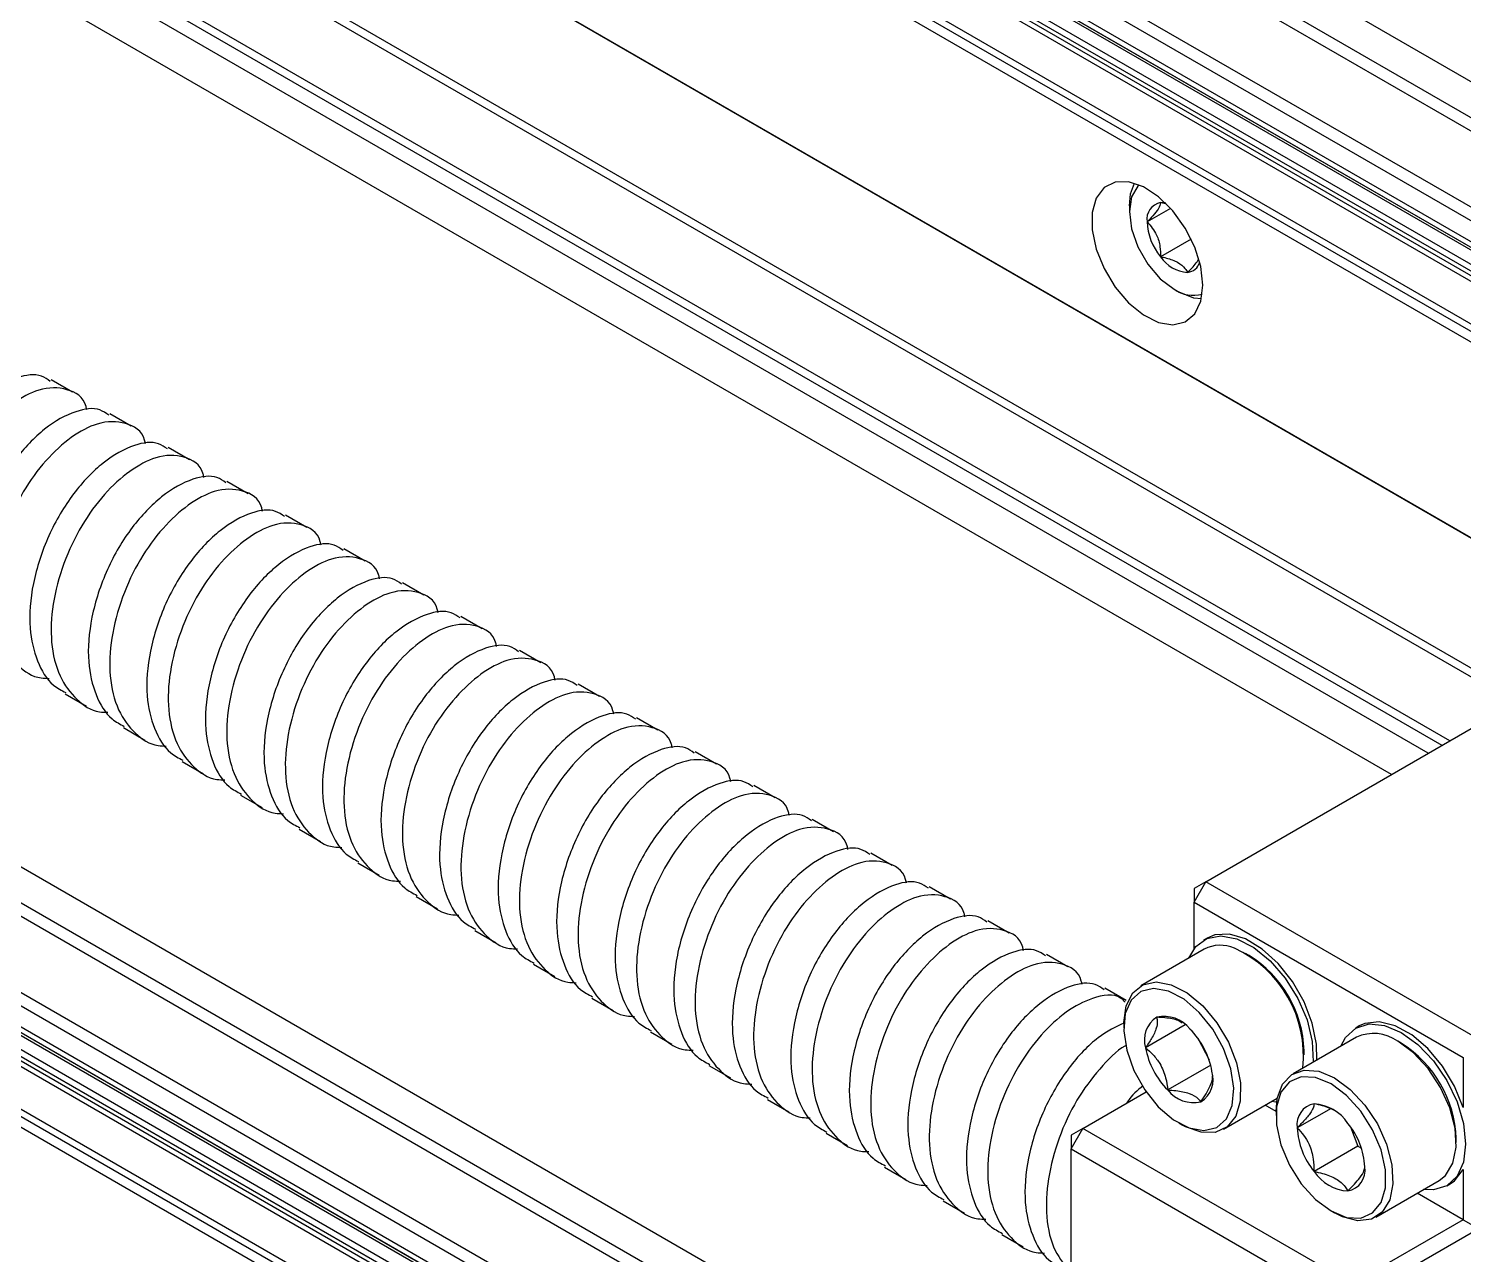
# Model space of a CAD drawing. Header units: millimetres. Extents: x 0 to 279, y 0 to 216.
# Drawn here: x 229.73 to 244.17, y 62.53 to 74.87 of the extents above; entities that cross this region are included whole.
import ezdxf

# ---------------------------------------------------------------- set-up
doc = ezdxf.new("R2010")
doc.units = ezdxf.units.MM

msp = doc.modelspace()

# ---------------------------------------------------------------- linework, layer by layer
at = {"color": 7, "linetype": 'Continuous', "lineweight": 25}
for p, q in [((252.361, 69.651), (188.63, 106.442)), ((247.56, 70.753), (187.615, 105.359)), ((247.401, 70.561), (187.388, 105.206)), ((247.562, 70.754), (187.869, 105.214)), ((246.036, 70.68), (187.098, 104.705)), ((246.13, 70.734), (187.141, 104.788)), ((246.856, 70.39), (187.185, 104.838)), ((244.531, 69.58), (187.098, 102.735)), ((244.531, 69.58), (187.098, 102.735)), ((187.152, 102.702), (244.531, 69.578)), ((187.567, 101.065), (244.531, 68.18)), ((244.033, 67.7), (186.902, 100.681)), ((240.222, 60.327), (188.63, 90.111)), ((240.78, 58.336), (187.615, 89.028)), ((240.945, 57.957), (187.388, 88.875)), ((240.78, 58.339), (187.869, 88.883)), ((247.952, 53.352), (187.141, 88.457)), ((247.955, 53.425), (187.185, 88.507)), ((247.947, 53.246), (187.098, 88.374)), ((240.809, 73.085), (240.809, 73.027)), ((241.18, 73.105), (241.123, 73.117)), ((241.224, 73.06), (240.987, 72.924)), ((241.431, 72.75), (241.123, 72.573)), ((241.259, 72.246), (241.309, 72.217)), ((230.171, 71.209), (229.956, 71.333)), ((230.76, 70.868), (230.545, 70.992)), ((231.349, 70.528), (231.134, 70.652)), ((231.938, 70.188), (231.723, 70.312)), ((232.528, 69.848), (232.313, 69.972)), ((233.117, 69.508), (232.902, 69.632)), ((233.706, 69.168), (233.491, 69.292)), ((234.295, 68.827), (234.08, 68.951)), ((234.885, 68.487), (234.67, 68.611)), ((230.096, 68.173), (230.311, 68.049)), ((235.474, 68.147), (235.259, 68.271)), ((236.063, 67.807), (235.848, 67.931)), ((241.578, 66.282), (244.531, 67.987)), ((230.685, 67.833), (230.9, 67.708)), ((236.652, 67.467), (236.437, 67.591)), ((231.274, 67.492), (231.489, 67.368)), ((231.863, 67.152), (232.078, 67.028)), ((237.242, 67.127), (237.027, 67.251)), ((237.831, 66.786), (237.616, 66.91)), ((232.453, 66.812), (232.668, 66.688)), ((233.042, 66.472), (233.257, 66.348)), ((238.42, 66.446), (238.205, 66.57)), ((239.009, 66.106), (238.795, 66.23)), ((241.46, 66.078), (241.578, 66.282)), ((241.578, 66.282), (241.46, 66.214)), ((241.46, 66.214), (241.46, 66.078)), ((244.288, 64.717), (241.578, 66.282)), ((233.631, 66.132), (233.846, 66.008)), ((241.46, 66.078), (244.17, 64.513)), ((241.46, 65.609), (241.46, 66.078)), ((239.599, 65.766), (239.384, 65.89)), ((234.22, 65.792), (234.436, 65.667)), ((241.591, 65.715), (241.555, 65.695)), ((241.562, 65.602), (240.925, 65.235)), ((234.81, 65.451), (235.025, 65.327)), ((240.188, 65.426), (239.973, 65.55)), ((242.014, 65.541), (241.978, 65.561)), ((240.777, 65.086), (240.562, 65.21)), ((235.399, 65.111), (235.614, 64.987)), ((240.753, 64.853), (240.753, 64.812)), ((241.371, 64.841), (240.972, 64.612)), ((235.988, 64.771), (236.203, 64.647)), ((241.498, 64.707), (241.612, 64.488)), ((243.094, 64.718), (242.457, 64.35)), ((243.123, 64.831), (243.087, 64.81)), ((242.567, 64.54), (242.567, 64.581)), ((243.546, 64.656), (243.51, 64.676)), ((236.577, 64.431), (236.793, 64.307)), ((241.628, 64.436), (241.195, 64.186)), ((244.17, 64.513), (244.17, 64.009)), ((243.47, 62.299), (246.944, 64.305)), ((240.34, 63.799), (240.978, 64.167)), ((237.167, 64.091), (237.382, 63.967)), ((241.758, 63.791), (242.297, 64.103)), ((242.285, 63.969), (242.175, 64.032)), ((242.284, 64.065), (242.239, 64.069)), ((242.839, 64.001), (242.498, 63.805)), ((241.306, 63.853), (241.342, 63.833)), ((242.285, 63.969), (242.285, 63.928)), ((237.756, 63.751), (237.971, 63.626)), ((240.222, 63.595), (240.34, 63.799)), ((240.34, 63.799), (240.222, 63.731)), ((240.222, 63.731), (240.222, 63.595)), ((243.051, 62.234), (240.34, 63.799)), ((243.035, 63.816), (243.11, 63.621)), ((244.1, 63.656), (244.1, 63.697)), ((240.222, 63.595), (242.933, 62.03)), ((240.222, 59.24), (240.222, 63.595)), ((243.11, 63.621), (242.668, 63.366)), ((243.11, 63.621), (243.145, 63.601)), ((238.345, 63.41), (238.56, 63.286)), ((243.291, 62.907), (243.927, 63.274)), ((244.17, 63.385), (244.17, 62.88)), ((244.17, 62.88), (243.707, 63.148)), ((244.004, 63.223), (244.039, 63.243)), ((238.934, 63.07), (239.15, 62.946)), ((242.838, 62.969), (242.874, 62.948)), ((244.17, 62.88), (243.051, 62.234)), ((244.17, 62.88), (244.323, 62.792)), ((239.524, 62.73), (239.739, 62.606))]:
    msp.add_line(p, q, dxfattribs=at)
at = {"color": 8, "linetype": 'Continuous', "lineweight": 25}
for p, q in [((252.047, 69.47), (188.63, 106.079)), ((251.964, 69.382), (188.63, 105.943)), ((247.456, 70.642), (187.449, 105.283)), ((247.543, 70.735), (187.573, 105.355)), ((247.879, 70.974), (188.314, 105.36)), ((247.344, 70.537), (187.37, 105.159)), ((247.416, 70.597), (187.407, 105.239)), ((247.596, 70.789), (188.047, 105.166)), ((247.759, 70.907), (188.231, 105.272)), ((244.531, 68.269), (187.644, 101.109)), ((243.818, 67.575), (186.687, 100.556)), ((243.956, 67.655), (186.825, 100.637)), ((243.448, 67.362), (186.317, 100.343)), ((240.222, 59.965), (188.63, 89.749)), ((240.222, 59.829), (188.63, 89.613)), ((240.789, 58.303), (187.573, 89.024)), ((240.77, 58.747), (188.314, 89.029)), ((241.011, 57.862), (187.37, 88.828)), ((240.904, 58.025), (187.407, 88.908)), ((240.856, 58.121), (187.449, 88.952)), ((240.767, 58.401), (188.047, 88.835)), ((240.753, 58.621), (188.231, 88.941))]:
    msp.add_line(p, q, dxfattribs=at)
at = {"color": 7, "linetype": 'Continuous', "lineweight": 25, "flags": 128}
for points in [[(241.548, 72.287), (241.527, 72.473), (241.467, 72.67), (241.37, 72.862), (241.246, 73.035), (241.102, 73.177), (240.95, 73.277), (240.801, 73.327), (240.665, 73.324), (240.554, 73.269), (240.475, 73.164), (240.434, 73.018), (240.434, 72.842), (240.475, 72.649), (240.554, 72.453), (240.665, 72.268), (240.801, 72.109), (240.95, 71.987), (241.102, 71.911), (241.246, 71.887), (241.37, 71.917), (241.467, 71.998), (241.527, 72.124), (241.548, 72.287)], [(240.809, 73.085), (240.821, 73.206), (240.862, 73.313)], [(240.909, 73.296), (240.895, 73.283), (240.831, 73.175), (240.809, 73.027), (240.831, 72.853), (240.895, 72.671), (240.994, 72.498), (241.12, 72.352), (241.259, 72.246)], [(241.172, 73.115), (241.155, 73.117), (241.123, 73.117)], [(241.534, 72.149), (241.457, 72.157), (241.309, 72.217)], [(241.406, 65.512), (241.477, 65.631), (241.59, 65.712), (241.731, 65.738), (241.891, 65.707), (242.06, 65.62), (242.226, 65.485), (242.377, 65.31), (242.504, 65.108), (242.597, 64.891), (242.65, 64.675), (242.66, 64.474), (242.66, 64.467)], [(242.695, 64.488), (242.692, 64.647), (242.649, 64.858), (242.567, 65.073), (242.45, 65.278), (242.306, 65.46), (242.146, 65.605), (241.979, 65.706), (241.817, 65.754), (241.67, 65.747), (241.591, 65.715)], [(240.753, 64.853), (240.753, 64.864), (240.777, 65.033), (240.843, 65.163), (240.946, 65.246), (241.079, 65.274), (241.231, 65.246)], [(241.202, 65.181), (241.053, 65.208), (240.925, 65.176), (240.827, 65.09), (240.768, 64.955), (240.753, 64.782), (240.783, 64.586), (240.855, 64.383), (240.964, 64.188), (241.1, 64.018), (241.253, 63.887), (241.411, 63.804), (241.56, 63.778), (241.688, 63.809), (241.786, 63.896), (241.845, 64.031), (241.86, 64.203), (241.83, 64.399), (241.758, 64.603), (241.649, 64.797), (241.513, 64.967), (241.36, 65.099), (241.202, 65.181)], [(241.231, 65.246), (241.391, 65.163), (241.548, 65.032), (241.689, 64.863), (241.805, 64.667), (241.886, 64.461), (241.927, 64.258), (241.924, 64.074), (241.879, 63.923), (241.793, 63.815), (241.674, 63.759), (241.531, 63.76), (241.373, 63.816), (241.342, 63.833)], [(242.938, 64.628), (242.984, 64.715), (243.087, 64.81), (243.222, 64.852), (243.378, 64.836), (243.546, 64.765), (243.713, 64.643), (243.87, 64.478), (244.004, 64.281), (244.107, 64.067), (244.172, 63.849), (244.194, 63.642), (244.172, 63.461), (244.107, 63.318), (244.004, 63.223), (243.87, 63.181), (243.771, 63.185)], [(244.17, 64.009), (244.082, 64.223), (243.96, 64.425), (243.813, 64.602), (243.651, 64.741), (243.484, 64.833), (243.323, 64.872), (243.18, 64.856), (243.123, 64.831)], [(243.927, 63.274), (243.992, 63.326), (244.066, 63.448), (244.098, 63.61), (244.087, 63.801), (244.033, 64.007), (243.941, 64.212), (243.816, 64.401), (243.669, 64.56), (243.51, 64.677)], [(242.285, 63.969), (242.297, 64.1), (242.351, 64.244), (242.443, 64.342), (242.568, 64.387), (242.715, 64.376), (242.874, 64.309)], [(242.839, 64.248), (242.682, 64.312), (242.539, 64.319), (242.42, 64.269), (242.335, 64.165), (242.29, 64.016), (242.29, 63.834), (242.335, 63.633), (242.42, 63.431), (242.539, 63.243), (242.682, 63.085), (242.839, 62.969), (242.995, 62.904), (243.138, 62.897), (243.257, 62.948), (243.342, 63.052), (243.387, 63.201), (243.387, 63.383), (243.342, 63.583), (243.257, 63.785), (243.138, 63.974), (242.995, 64.132), (242.839, 64.248)], [(242.874, 64.309), (243.033, 64.192), (243.18, 64.033), (243.305, 63.845), (243.397, 63.64), (243.451, 63.434), (243.462, 63.243), (243.429, 63.08), (243.355, 62.958), (243.246, 62.886), (243.109, 62.869), (242.954, 62.908), (242.874, 62.948)], [(244.039, 63.243), (244.082, 63.273), (244.17, 63.385)]]:
    msp.add_lwpolyline(points, dxfattribs=at)
at = {"color": 7, "linetype": 'Continuous', "lineweight": 25}
for centre, radius, start, end in [((241.154, 72.951), 0.169, 100.5468, 189.2519), ((241.577, 72.951), 0.591, 182.6393, 219.7721), ((241.416, 72.766), 0.351, 213.4349, 266.5705), ((241.38, 72.558), 0.143, 276.1416, 343.2702), ((241.45, 72.509), 0.325, 234.1394, 286.6073), ((241.725, 65.296), 0.347, 65.8402, 118.1546), ((241.374, 64.533), 1.187, 353.8968, 65.4646), ((241.391, 64.542), 1.177, 1.9214, 58.0733), ((241.228, 64.692), 0.268, 122.4759, 197.5639), ((241.157, 64.595), 0.332, 38.1241, 102.7153), ((240.866, 64.24), 0.786, 9.8188, 45.398), ((243.267, 64.34), 0.415, 54.0706, 114.619), ((241.747, 64.746), 0.786, 189.8188, 225.398), ((242.919, 63.655), 1.181, 2.0265, 57.9735), ((241.385, 64.293), 0.268, 302.4759, 17.5639), ((241.456, 64.391), 0.332, 218.1241, 282.7153), ((242.707, 63.839), 0.212, 100.5468, 189.2519), ((242.642, 63.608), 0.439, 33.4349, 86.5705), ((242.441, 63.378), 0.738, 2.6393, 39.7721), ((243.236, 63.839), 0.738, 182.6393, 219.7721), ((242.97, 63.378), 0.212, 280.5468, 9.2519), ((243.035, 63.608), 0.439, 213.4349, 266.5705)]:
    msp.add_arc(centre, radius, start, end, dxfattribs=at)
for points, knots in [([(241.123, 73.117), (241.12, 73.099), (241.114, 73.067), (241.053, 72.991), (241.008, 72.944), (240.987, 72.924)], [0, 0, 0, 0, 0.439122, 0.751371, 1, 1, 1, 1]), ([(240.987, 72.924), (241.023, 72.883), (241.084, 72.813), (241.12, 72.681), (241.122, 72.606), (241.123, 72.573)], [0, 0, 0, 0, 0.439122, 0.751371, 1, 1, 1, 1]), ([(241.123, 72.573), (241.143, 72.569), (241.205, 72.556), (241.299, 72.521), (241.364, 72.466), (241.387, 72.429), (241.395, 72.416)], [0, 0, 0, 0, 0.156025, 0.493707, 0.819058, 1, 1, 1, 1]), ([(241.395, 72.416), (241.433, 72.454), (241.483, 72.505), (241.502, 72.539), (241.506, 72.547)], [0, 0, 0, 0, 0.753181, 1, 1, 1, 1]), ([(229.947, 71.318), (229.919, 71.339), (229.83, 71.401), (229.604, 71.37), (229.304, 71.204), (228.99, 70.881), (228.736, 70.45), (228.58, 69.967), (228.544, 69.525), (228.627, 69.176), (228.758, 68.952), (228.882, 68.888), (228.925, 68.866)], [0, 0, 0, 0, 0.04997, 0.153825, 0.273955, 0.389219, 0.508628, 0.630012, 0.747149, 0.847222, 0.94711, 1, 1, 1, 1]), ([(230.315, 71.031), (230.312, 71.042), (230.29, 71.161), (230.119, 71.257), (229.857, 71.262), (229.571, 71.111), (229.309, 70.873), (229.074, 70.551), (228.892, 70.165), (228.784, 69.755), (228.765, 69.36), (228.849, 69.023), (229.024, 68.789), (229.196, 68.671), (229.319, 68.669), (229.346, 68.668)], [0, 0, 0, 0, 0.011387, 0.114006, 0.218521, 0.303157, 0.384693, 0.466897, 0.551656, 0.63865, 0.72351, 0.811947, 0.895889, 0.976579, 1, 1, 1, 1]), ([(230.537, 70.978), (230.508, 70.998), (230.42, 71.061), (230.193, 71.029), (229.893, 70.864), (229.579, 70.541), (229.326, 70.11), (229.169, 69.627), (229.134, 69.185), (229.216, 68.836), (229.347, 68.612), (229.471, 68.548), (229.514, 68.526)], [0, 0, 0, 0, 0.04997, 0.153825, 0.273955, 0.389219, 0.508628, 0.630012, 0.747149, 0.847222, 0.94711, 1, 1, 1, 1]), ([(230.904, 70.69), (230.902, 70.702), (230.879, 70.821), (230.708, 70.916), (230.446, 70.922), (230.16, 70.771), (229.898, 70.532), (229.663, 70.211), (229.481, 69.825), (229.373, 69.414), (229.355, 69.02), (229.438, 68.682), (229.613, 68.449), (229.785, 68.331), (229.908, 68.329), (229.936, 68.328)], [0, 0, 0, 0, 0.011387, 0.114006, 0.218521, 0.303157, 0.384693, 0.466897, 0.551656, 0.63865, 0.72351, 0.811947, 0.895889, 0.976579, 1, 1, 1, 1]), ([(231.126, 70.638), (231.097, 70.658), (231.009, 70.72), (230.783, 70.689), (230.483, 70.524), (230.168, 70.2), (229.915, 69.77), (229.758, 69.287), (229.723, 68.845), (229.805, 68.496), (229.936, 68.272), (230.06, 68.208), (230.103, 68.186)], [0, 0, 0, 0, 0.0499695, 0.1538252, 0.2739554, 0.3892189, 0.508628, 0.6300123, 0.7471491, 0.8472223, 0.9471103, 1, 1, 1, 1]), ([(231.493, 70.35), (231.491, 70.362), (231.468, 70.481), (231.297, 70.576), (231.035, 70.582), (230.75, 70.43), (230.487, 70.192), (230.253, 69.871), (230.07, 69.485), (229.962, 69.074), (229.944, 68.68), (230.027, 68.342), (230.203, 68.109), (230.374, 67.991), (230.497, 67.988), (230.525, 67.988)], [0, 0, 0, 0, 0.011387, 0.114006, 0.218521, 0.303157, 0.384693, 0.466897, 0.551656, 0.63865, 0.72351, 0.811947, 0.895889, 0.976579, 1, 1, 1, 1]), ([(231.715, 70.298), (231.686, 70.318), (231.598, 70.38), (231.372, 70.349), (231.072, 70.183), (230.758, 69.86), (230.504, 69.43), (230.348, 68.947), (230.312, 68.504), (230.395, 68.156), (230.526, 67.932), (230.65, 67.868), (230.692, 67.845)], [0, 0, 0, 0, 0.04997, 0.153825, 0.273955, 0.389219, 0.508628, 0.630012, 0.747149, 0.847222, 0.94711, 1, 1, 1, 1]), ([(232.082, 70.01), (232.08, 70.022), (232.057, 70.14), (231.886, 70.236), (231.625, 70.242), (231.339, 70.09), (231.076, 69.852), (230.842, 69.53), (230.66, 69.145), (230.552, 68.734), (230.533, 68.34), (230.617, 68.002), (230.792, 67.769), (230.964, 67.651), (231.087, 67.648), (231.114, 67.648)], [0, 0, 0, 0, 0.011387, 0.114006, 0.218521, 0.303157, 0.384693, 0.466897, 0.551656, 0.63865, 0.72351, 0.811947, 0.895889, 0.976579, 1, 1, 1, 1]), ([(232.304, 69.958), (232.276, 69.978), (232.187, 70.04), (231.961, 70.009), (231.661, 69.843), (231.347, 69.52), (231.093, 69.09), (230.937, 68.606), (230.901, 68.164), (230.984, 67.816), (231.115, 67.592), (231.239, 67.527), (231.282, 67.505)], [0, 0, 0, 0, 0.0499695, 0.1538252, 0.2739554, 0.3892189, 0.508628, 0.6300123, 0.7471491, 0.8472223, 0.9471103, 1, 1, 1, 1]), ([(232.672, 69.67), (232.669, 69.682), (232.647, 69.8), (232.476, 69.896), (232.214, 69.902), (231.928, 69.75), (231.666, 69.512), (231.431, 69.19), (231.249, 68.804), (231.141, 68.394), (231.122, 67.999), (231.206, 67.662), (231.381, 67.428), (231.553, 67.311), (231.676, 67.308), (231.703, 67.307)], [0, 0, 0, 0, 0.0113871, 0.1140059, 0.2185207, 0.3031568, 0.3846926, 0.4668971, 0.5516559, 0.63865, 0.7235098, 0.8119473, 0.8958894, 0.9765792, 1, 1, 1, 1]), ([(232.894, 69.617), (232.865, 69.638), (232.777, 69.7), (232.55, 69.669), (232.25, 69.503), (231.936, 69.18), (231.683, 68.75), (231.526, 68.266), (231.491, 67.824), (231.573, 67.475), (231.704, 67.251), (231.828, 67.187), (231.871, 67.165)], [0, 0, 0, 0, 0.0499695, 0.1538252, 0.2739554, 0.3892189, 0.508628, 0.6300123, 0.7471491, 0.8472223, 0.9471103, 1, 1, 1, 1]), ([(233.261, 69.33), (233.259, 69.342), (233.236, 69.46), (233.065, 69.556), (232.803, 69.561), (232.517, 69.41), (232.255, 69.172), (232.02, 68.85), (231.838, 68.464), (231.73, 68.054), (231.712, 67.659), (231.795, 67.322), (231.97, 67.088), (232.142, 66.971), (232.265, 66.968), (232.293, 66.967)], [0, 0, 0, 0, 0.011387, 0.114006, 0.218521, 0.303157, 0.384693, 0.466897, 0.551656, 0.63865, 0.72351, 0.811947, 0.895889, 0.976579, 1, 1, 1, 1]), ([(233.483, 69.277), (233.454, 69.298), (233.366, 69.36), (233.14, 69.329), (232.84, 69.163), (232.525, 68.84), (232.272, 68.409), (232.116, 67.926), (232.08, 67.484), (232.162, 67.135), (232.293, 66.911), (232.417, 66.847), (232.46, 66.825)], [0, 0, 0, 0, 0.04997, 0.153825, 0.273955, 0.389219, 0.508628, 0.630012, 0.747149, 0.847222, 0.94711, 1, 1, 1, 1]), ([(233.85, 68.99), (233.848, 69.001), (233.825, 69.12), (233.654, 69.215), (233.392, 69.221), (233.107, 69.07), (232.844, 68.832), (232.61, 68.51), (232.427, 68.124), (232.319, 67.714), (232.301, 67.319), (232.384, 66.982), (232.56, 66.748), (232.731, 66.63), (232.854, 66.628), (232.882, 66.627)], [0, 0, 0, 0, 0.011387, 0.114006, 0.218521, 0.303157, 0.384693, 0.466897, 0.551656, 0.63865, 0.72351, 0.811947, 0.895889, 0.976579, 1, 1, 1, 1]), ([(234.072, 68.937), (234.043, 68.957), (233.955, 69.02), (233.729, 68.988), (233.429, 68.823), (233.115, 68.5), (232.861, 68.069), (232.705, 67.586), (232.669, 67.144), (232.752, 66.795), (232.883, 66.571), (233.007, 66.507), (233.049, 66.485)], [0, 0, 0, 0, 0.04997, 0.153825, 0.273955, 0.389219, 0.508628, 0.630012, 0.747149, 0.847222, 0.94711, 1, 1, 1, 1]), ([(234.439, 68.649), (234.437, 68.661), (234.414, 68.78), (234.243, 68.875), (233.982, 68.881), (233.696, 68.73), (233.433, 68.491), (233.199, 68.17), (233.017, 67.784), (232.909, 67.373), (232.89, 66.979), (232.974, 66.641), (233.149, 66.408), (233.321, 66.29), (233.444, 66.288), (233.471, 66.287)], [0, 0, 0, 0, 0.011387, 0.114006, 0.218521, 0.303157, 0.384693, 0.466897, 0.551656, 0.63865, 0.72351, 0.811947, 0.895889, 0.976579, 1, 1, 1, 1]), ([(234.661, 68.597), (234.633, 68.617), (234.544, 68.679), (234.318, 68.648), (234.018, 68.483), (233.704, 68.159), (233.45, 67.729), (233.294, 67.246), (233.258, 66.804), (233.341, 66.455), (233.472, 66.231), (233.596, 66.167), (233.639, 66.145)], [0, 0, 0, 0, 0.04997, 0.153825, 0.273955, 0.389219, 0.508628, 0.630012, 0.747149, 0.847222, 0.94711, 1, 1, 1, 1]), ([(235.029, 68.309), (235.026, 68.321), (235.004, 68.44), (234.833, 68.535), (234.571, 68.541), (234.285, 68.389), (234.023, 68.151), (233.788, 67.83), (233.606, 67.444), (233.498, 67.033), (233.479, 66.639), (233.563, 66.301), (233.738, 66.068), (233.91, 65.95), (234.033, 65.947), (234.06, 65.947)], [0, 0, 0, 0, 0.011387, 0.114006, 0.218521, 0.303157, 0.384693, 0.466897, 0.551656, 0.63865, 0.72351, 0.811947, 0.895889, 0.976579, 1, 1, 1, 1]), ([(235.251, 68.257), (235.222, 68.277), (235.134, 68.339), (234.907, 68.308), (234.607, 68.142), (234.293, 67.819), (234.04, 67.389), (233.883, 66.906), (233.848, 66.463), (233.93, 66.115), (234.061, 65.891), (234.185, 65.827), (234.228, 65.804)], [0, 0, 0, 0, 0.0499695, 0.1538252, 0.2739554, 0.3892189, 0.508628, 0.6300123, 0.7471491, 0.8472223, 0.9471103, 1, 1, 1, 1]), ([(235.618, 67.969), (235.616, 67.981), (235.593, 68.099), (235.422, 68.195), (235.16, 68.201), (234.874, 68.049), (234.612, 67.811), (234.377, 67.489), (234.195, 67.104), (234.087, 66.693), (234.069, 66.298), (234.152, 65.961), (234.327, 65.727), (234.499, 65.61), (234.622, 65.607), (234.65, 65.607)], [0, 0, 0, 0, 0.011387, 0.114006, 0.218521, 0.303157, 0.384693, 0.466897, 0.551656, 0.63865, 0.72351, 0.811947, 0.895889, 0.976579, 1, 1, 1, 1]), ([(235.84, 67.917), (235.811, 67.937), (235.723, 67.999), (235.497, 67.968), (235.197, 67.802), (234.882, 67.479), (234.629, 67.049), (234.473, 66.565), (234.437, 66.123), (234.519, 65.775), (234.65, 65.551), (234.774, 65.486), (234.817, 65.464)], [0, 0, 0, 0, 0.0499695, 0.1538252, 0.2739554, 0.3892189, 0.508628, 0.6300123, 0.7471491, 0.8472223, 0.9471103, 1, 1, 1, 1]), ([(236.207, 67.629), (236.205, 67.641), (236.182, 67.759), (236.011, 67.855), (235.749, 67.861), (235.464, 67.709), (235.201, 67.471), (234.967, 67.149), (234.784, 66.763), (234.676, 66.353), (234.658, 65.958), (234.741, 65.621), (234.917, 65.387), (235.089, 65.27), (235.211, 65.267), (235.239, 65.266)], [0, 0, 0, 0, 0.011387, 0.114006, 0.218521, 0.303157, 0.384693, 0.466897, 0.551656, 0.63865, 0.72351, 0.811947, 0.895889, 0.976579, 1, 1, 1, 1]), ([(236.429, 67.576), (236.401, 67.597), (236.312, 67.659), (236.086, 67.628), (235.786, 67.462), (235.472, 67.139), (235.218, 66.709), (235.062, 66.225), (235.026, 65.783), (235.109, 65.434), (235.24, 65.21), (235.364, 65.146), (235.406, 65.124)], [0, 0, 0, 0, 0.0499695, 0.1538252, 0.2739554, 0.3892189, 0.508628, 0.6300123, 0.7471491, 0.8472223, 0.9471103, 1, 1, 1, 1]), ([(236.796, 67.289), (236.794, 67.301), (236.771, 67.419), (236.6, 67.515), (236.339, 67.52), (236.053, 67.369), (235.79, 67.131), (235.556, 66.809), (235.374, 66.423), (235.266, 66.013), (235.247, 65.618), (235.331, 65.281), (235.506, 65.047), (235.678, 64.929), (235.801, 64.927), (235.828, 64.926)], [0, 0, 0, 0, 0.011387, 0.114006, 0.218521, 0.303157, 0.384693, 0.466897, 0.551656, 0.63865, 0.72351, 0.811947, 0.895889, 0.976579, 1, 1, 1, 1]), ([(237.018, 67.236), (236.99, 67.257), (236.901, 67.319), (236.675, 67.288), (236.375, 67.122), (236.061, 66.799), (235.807, 66.368), (235.651, 65.885), (235.615, 65.443), (235.698, 65.094), (235.829, 64.87), (235.953, 64.806), (235.996, 64.784)], [0, 0, 0, 0, 0.04997, 0.153825, 0.273955, 0.389219, 0.508628, 0.630012, 0.747149, 0.847222, 0.94711, 1, 1, 1, 1]), ([(237.386, 66.948), (237.383, 66.96), (237.361, 67.079), (237.19, 67.174), (236.928, 67.18), (236.642, 67.029), (236.38, 66.791), (236.145, 66.469), (235.963, 66.083), (235.855, 65.673), (235.836, 65.278), (235.92, 64.941), (236.095, 64.707), (236.267, 64.589), (236.39, 64.587), (236.417, 64.586)], [0, 0, 0, 0, 0.011387, 0.114006, 0.218521, 0.303157, 0.384693, 0.466897, 0.551656, 0.63865, 0.72351, 0.811947, 0.895889, 0.976579, 1, 1, 1, 1]), ([(237.608, 66.896), (237.579, 66.916), (237.491, 66.979), (237.264, 66.947), (236.965, 66.782), (236.65, 66.459), (236.397, 66.028), (236.24, 65.545), (236.205, 65.103), (236.287, 64.754), (236.418, 64.53), (236.542, 64.466), (236.585, 64.444)], [0, 0, 0, 0, 0.04997, 0.153825, 0.273955, 0.389219, 0.508628, 0.630012, 0.747149, 0.847222, 0.94711, 1, 1, 1, 1]), ([(237.975, 66.608), (237.973, 66.62), (237.95, 66.739), (237.779, 66.834), (237.517, 66.84), (237.231, 66.689), (236.969, 66.45), (236.734, 66.129), (236.552, 65.743), (236.444, 65.332), (236.426, 64.938), (236.509, 64.6), (236.685, 64.367), (236.856, 64.249), (236.979, 64.246), (237.007, 64.246)], [0, 0, 0, 0, 0.011387, 0.114006, 0.218521, 0.303157, 0.384693, 0.466897, 0.551656, 0.63865, 0.72351, 0.811947, 0.895889, 0.976579, 1, 1, 1, 1]), ([(238.197, 66.556), (238.168, 66.576), (238.08, 66.638), (237.854, 66.607), (237.554, 66.441), (237.239, 66.118), (236.986, 65.688), (236.83, 65.205), (236.794, 64.762), (236.876, 64.414), (237.007, 64.19), (237.131, 64.126), (237.174, 64.104)], [0, 0, 0, 0, 0.04997, 0.153825, 0.273955, 0.389219, 0.508628, 0.630012, 0.747149, 0.847222, 0.94711, 1, 1, 1, 1]), ([(238.564, 66.268), (238.562, 66.28), (238.539, 66.399), (238.368, 66.494), (238.106, 66.5), (237.821, 66.348), (237.558, 66.11), (237.324, 65.789), (237.142, 65.403), (237.033, 64.992), (237.015, 64.598), (237.098, 64.26), (237.274, 64.027), (237.446, 63.909), (237.568, 63.906), (237.596, 63.906)], [0, 0, 0, 0, 0.011387, 0.114006, 0.218521, 0.303157, 0.384693, 0.466897, 0.551656, 0.63865, 0.72351, 0.811947, 0.895889, 0.976579, 1, 1, 1, 1]), ([(238.786, 66.216), (238.758, 66.236), (238.669, 66.298), (238.443, 66.267), (238.143, 66.101), (237.829, 65.778), (237.575, 65.348), (237.419, 64.865), (237.383, 64.422), (237.466, 64.074), (237.597, 63.85), (237.721, 63.786), (237.763, 63.763)], [0, 0, 0, 0, 0.04997, 0.153825, 0.273955, 0.389219, 0.508628, 0.630012, 0.747149, 0.847222, 0.94711, 1, 1, 1, 1]), ([(239.153, 65.928), (239.151, 65.94), (239.128, 66.058), (238.957, 66.154), (238.696, 66.16), (238.41, 66.008), (238.147, 65.77), (237.913, 65.448), (237.731, 65.063), (237.623, 64.652), (237.604, 64.257), (237.688, 63.92), (237.863, 63.686), (238.035, 63.569), (238.158, 63.566), (238.185, 63.566)], [0, 0, 0, 0, 0.011387, 0.114006, 0.218521, 0.303157, 0.384693, 0.466897, 0.551656, 0.63865, 0.72351, 0.811947, 0.895889, 0.976579, 1, 1, 1, 1]), ([(239.375, 65.876), (239.347, 65.896), (239.258, 65.958), (239.032, 65.927), (238.732, 65.761), (238.418, 65.438), (238.165, 65.008), (238.008, 64.524), (237.972, 64.082), (238.055, 63.734), (238.186, 63.51), (238.31, 63.445), (238.353, 63.423)], [0, 0, 0, 0, 0.04997, 0.153825, 0.273955, 0.389219, 0.508628, 0.630012, 0.747149, 0.847222, 0.94711, 1, 1, 1, 1]), ([(239.743, 65.588), (239.74, 65.6), (239.718, 65.718), (239.547, 65.814), (239.285, 65.82), (238.999, 65.668), (238.737, 65.43), (238.502, 65.108), (238.32, 64.722), (238.212, 64.312), (238.193, 63.917), (238.277, 63.58), (238.452, 63.346), (238.624, 63.229), (238.747, 63.226), (238.774, 63.225)], [0, 0, 0, 0, 0.0113871, 0.1140059, 0.2185207, 0.3031568, 0.3846926, 0.4668971, 0.5516559, 0.63865, 0.7235098, 0.8119473, 0.8958894, 0.9765792, 1, 1, 1, 1]), ([(239.965, 65.535), (239.936, 65.556), (239.848, 65.618), (239.621, 65.587), (239.322, 65.421), (239.007, 65.098), (238.754, 64.668), (238.597, 64.184), (238.562, 63.742), (238.644, 63.393), (238.775, 63.169), (238.899, 63.105), (238.942, 63.083)], [0, 0, 0, 0, 0.04997, 0.153825, 0.273955, 0.389219, 0.508628, 0.630012, 0.747149, 0.847222, 0.94711, 1, 1, 1, 1]), ([(240.332, 65.248), (240.33, 65.259), (240.307, 65.378), (240.136, 65.474), (239.874, 65.479), (239.588, 65.328), (239.326, 65.09), (239.091, 64.768), (238.909, 64.382), (238.801, 63.972), (238.783, 63.577), (238.866, 63.24), (239.042, 63.006), (239.213, 62.888), (239.336, 62.886), (239.364, 62.885)], [0, 0, 0, 0, 0.011387, 0.114006, 0.218521, 0.303157, 0.384693, 0.466897, 0.551656, 0.63865, 0.72351, 0.811947, 0.895889, 0.976579, 1, 1, 1, 1]), ([(240.554, 65.195), (240.525, 65.215), (240.437, 65.278), (240.211, 65.247), (239.911, 65.081), (239.596, 64.758), (239.343, 64.327), (239.187, 63.844), (239.151, 63.402), (239.233, 63.053), (239.364, 62.829), (239.488, 62.765), (239.531, 62.743)], [0, 0, 0, 0, 0.04997, 0.153825, 0.273955, 0.389219, 0.508628, 0.630012, 0.747149, 0.847222, 0.94711, 1, 1, 1, 1]), ([(240.767, 65.071), (240.753, 65.085), (240.675, 65.163), (240.457, 65.131), (240.179, 64.99), (239.915, 64.749), (239.681, 64.428), (239.499, 64.042), (239.39, 63.632), (239.372, 63.237), (239.455, 62.9), (239.631, 62.666), (239.803, 62.548), (239.925, 62.546), (239.953, 62.545)], [0, 0, 0, 0, 0.027182, 0.141939, 0.234869, 0.324395, 0.414655, 0.50772, 0.603239, 0.696415, 0.793519, 0.885687, 0.974284, 1, 1, 1, 1]), ([(240.763, 64.863), (240.674, 64.821), (240.485, 64.732), (240.185, 64.415), (239.932, 63.988), (239.776, 63.504), (239.74, 63.062), (239.823, 62.713), (239.954, 62.489), (240.078, 62.425), (240.12, 62.403)], [0, 0, 0, 0, 0.122955, 0.262191, 0.406434, 0.553064, 0.694562, 0.815448, 0.93611, 1, 1, 1, 1]), ([(241.084, 64.918), (241.087, 64.903), (241.093, 64.873), (241.082, 64.804), (241.04, 64.713), (240.993, 64.643), (240.972, 64.612)], [0, 0, 0, 0, 0.216454, 0.440309, 0.751899, 1, 1, 1, 1]), ([(241.341, 64.859), (241.328, 64.868), (241.288, 64.896), (241.19, 64.912), (241.112, 64.917), (241.084, 64.918)], [0, 0, 0, 0, 0.236041, 0.726971, 1, 1, 1, 1]), ([(240.775, 64.635), (240.772, 64.633), (240.683, 64.587), (240.504, 64.402), (240.27, 64.09), (240.088, 63.701), (239.98, 63.291), (239.962, 62.898), (240.04, 62.561), (240.164, 62.417), (240.222, 62.349)], [0, 0, 0, 0, 0.006434, 0.144204, 0.283104, 0.42632, 0.573314, 0.716701, 0.866133, 1, 1, 1, 1]), ([(240.972, 64.612), (240.998, 64.589), (241.051, 64.542), (241.127, 64.442), (241.177, 64.318), (241.19, 64.226), (241.195, 64.186)], [0, 0, 0, 0, 0.216454, 0.440309, 0.751899, 1, 1, 1, 1]), ([(241.529, 64.067), (241.565, 64.122), (241.625, 64.216), (241.649, 64.3), (241.646, 64.325), (241.645, 64.328)], [0, 0, 0, 0, 0.553548, 0.947158, 1, 1, 1, 1]), ([(240.948, 64.229), (240.89, 64.183), (240.827, 64.132), (240.781, 64.052), (240.778, 64.046)], [0, 0, 0, 0, 0.922462, 1, 1, 1, 1]), ([(241.195, 64.186), (241.223, 64.184), (241.301, 64.18), (241.419, 64.156), (241.493, 64.11), (241.521, 64.077), (241.529, 64.067)], [0, 0, 0, 0, 0.1809422, 0.5062926, 0.8439745, 1, 1, 1, 1]), ([(242.668, 64.047), (242.667, 64.036), (242.665, 64.015), (242.64, 63.963), (242.581, 63.89), (242.524, 63.831), (242.498, 63.805)], [0, 0, 0, 0, 0.216454, 0.440309, 0.751899, 1, 1, 1, 1]), ([(242.884, 63.975), (242.842, 63.994), (242.776, 64.025), (242.697, 64.041), (242.668, 64.047)], [0, 0, 0, 0, 0.63824, 1, 1, 1, 1]), ([(242.498, 63.805), (242.521, 63.781), (242.566, 63.732), (242.628, 63.629), (242.664, 63.501), (242.667, 63.408), (242.668, 63.366)], [0, 0, 0, 0, 0.216454, 0.440309, 0.751899, 1, 1, 1, 1]), ([(243.009, 63.17), (243.053, 63.216), (243.129, 63.295), (243.175, 63.373), (243.177, 63.4), (243.179, 63.412)], [0, 0, 0, 0, 0.439126, 0.751374, 1, 1, 1, 1]), ([(242.668, 63.366), (242.697, 63.36), (242.776, 63.344), (242.896, 63.297), (242.972, 63.229), (243, 63.184), (243.009, 63.17)], [0, 0, 0, 0, 0.180942, 0.506293, 0.843975, 1, 1, 1, 1])]:
    msp.add_open_spline(points, degree=3, knots=knots, dxfattribs=at)

doc.saveas('drawing.dxf')
